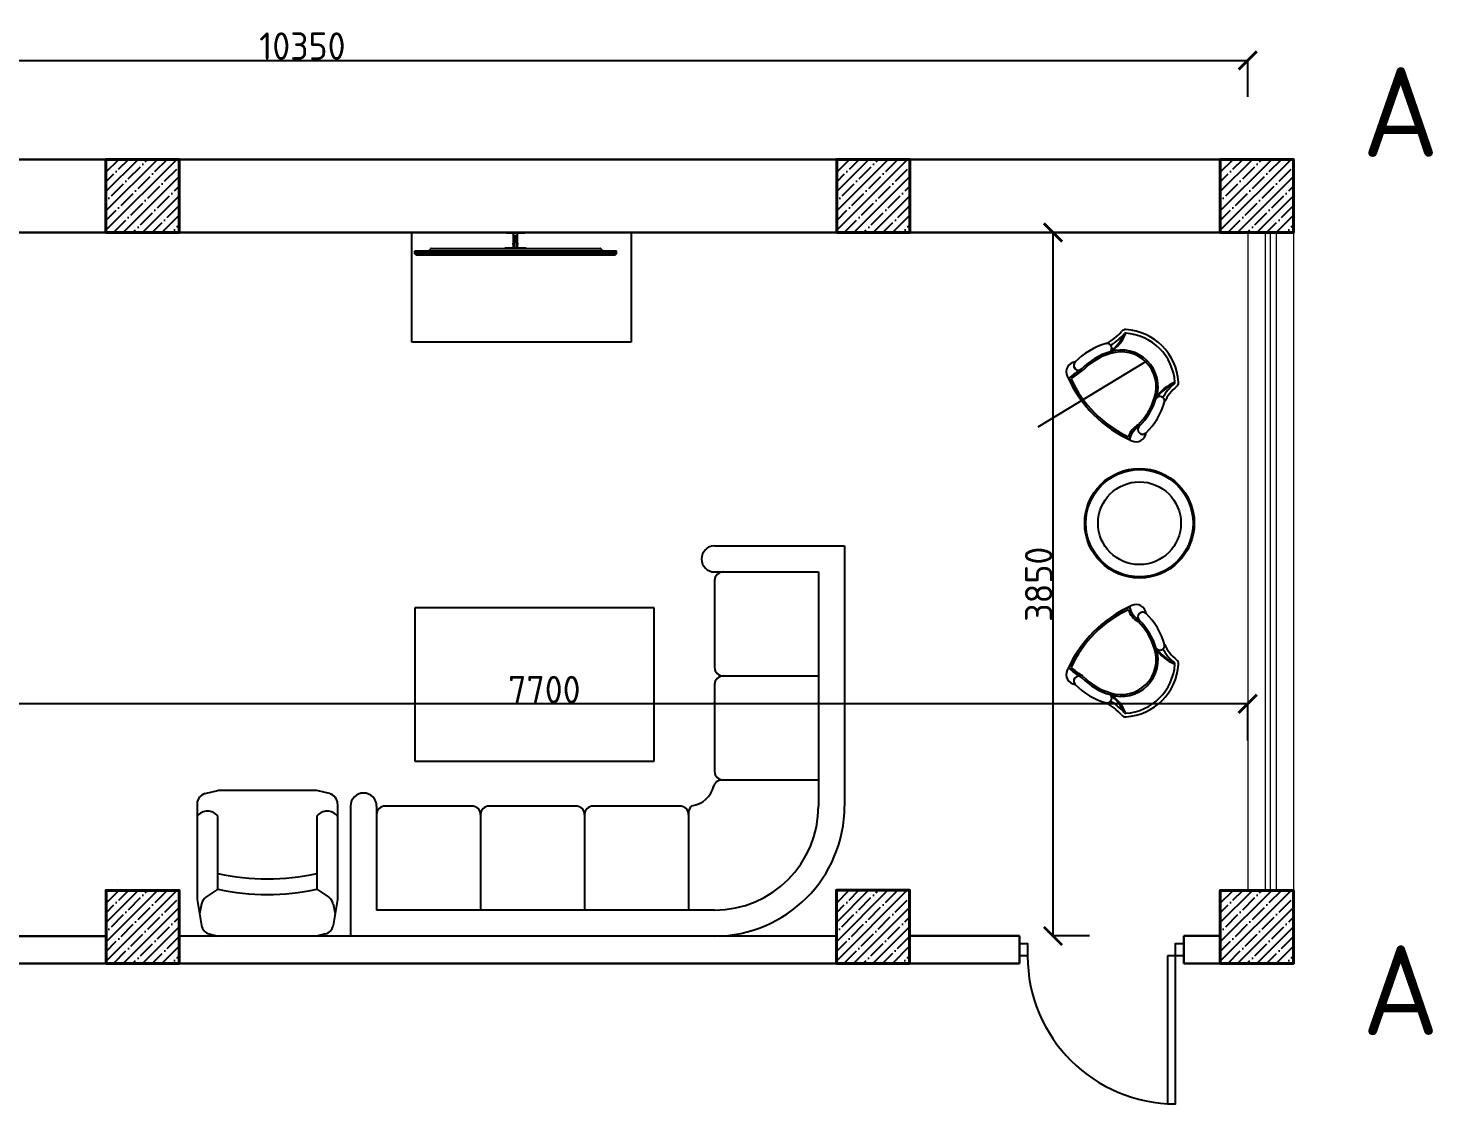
# Model space of a CAD drawing. Header units: millimetres. Extents: x -178199094 to 13669908, y -30538122 to 6091408.
# Drawn here: x 6817893 to 6825582, y 320416 to 326304 of the extents above; entities that cross this region are included whole.
import ezdxf

# ---------------------------------------------------------------- set-up
doc = ezdxf.new("R2010")
doc.units = ezdxf.units.MM
for name, color, linetype in [('A-Door', 150, 'Continuous'), ('freecads.com', 7, 'Continuous'), ('FUR', 42, 'Continuous'), ('MEBEL', 253, 'Continuous'), ('NET 01', 8, 'Continuous'), ('NOITHAT', 21, 'Continuous')]:
    doc.layers.add(name, color=color, linetype=linetype)
doc.styles.add('gost', font='GOST Common.ttf')
doc.styles.add('{18b73a54-fa43-428c-adcb-c1c7bbdf2c84}', font='Simplex.shx')
doc.dimstyles.new('Copy of GOST', dxfattribs={"dimtxt": 150, "dimasz": 100, "dimexe": 0.18, "dimexo": 0.06, "dimgap": 3, "dimtad": 1, "dimdec": 0, "dimzin": 0, "dimdsep": 46, "dimtxsty": 'gost', "dimblk": 'ARCHTICK', "dimcen": 0.09, "dimclrt": 256, "dimadec": 0, "dimazin": 0, "dimtfac": 1, "dimtdec": 0, "dimtofl": 0, "dimtmove": 0, "dimatfit": 3, "dimldrblk": 'ARCHTICK', "dimfxl": 200, "dimfxlon": 1, "dimtolj": 1, "dimtzin": 0, "dimarcsym": 0})

# ---------------------------------------------------------------- blocks, each defined once
blk = doc.blocks.new('coffee table')
at = {"color": 7}
for p, q in [((133546, -23302.5), (134746, -23302.5)), ((133546, -23902.5), (133546, -23302.5)), ((134746, -23302.5), (134746, -23902.5)), ((134746, -23902.5), (133546, -23902.5))]:
    blk.add_line(p, q, dxfattribs=at)
blk = doc.blocks.new('_ArchTick')
at = {"color": 0, "linetype": 'ByBlock', "const_width": 0.15}
blk.add_lwpolyline([(-0.5, -0.5), (0.5, 0.5)], dxfattribs=at)
blk = doc.blocks.new('*D653')
at = {"layer": 'Defpoints', "color": 0, "transparency": 16777216}
for p in [(6824568.8, 326127.1), (6814219, 325185), (6824568.8, 325185)]:
    blk.add_point(p, dxfattribs=at)
at = {"layer": 'FUR', "color": 0, "lineweight": -2, "transparency": 16777216}
for p, q in [((6814219, 325927.1), (6814219, 326127.3)), ((6814219, 326127.1), (6824568.8, 326127.1)), ((6824568.8, 325927.1), (6824568.8, 326127.3))]:
    blk.add_line(p, q, dxfattribs=at)
at = {"layer": 'FUR', "color": 0, "lineweight": -2, "transparency": 16777216, "xscale": 100, "yscale": 100, "zscale": 100, "rotation": 180}
blk.add_blockref('_ArchTick', (6814219, 326127.1), dxfattribs=at)
at = {"layer": 'FUR', "color": 0, "lineweight": -2, "transparency": 16777216, "xscale": 100, "yscale": 100, "zscale": 100}
blk.add_blockref('_ArchTick', (6824568.8, 326127.1), dxfattribs=at)
at = {"layer": 'FUR', "transparency": 16777216, "insert": (6819393.9, 326205.1), "char_height": 150, "attachment_point": 5, "style": 'gost'}
blk.add_mtext('\\A1;10350', dxfattribs=at)
blk = doc.blocks.new('*D654')
at = {"layer": 'Defpoints', "color": 0, "transparency": 16777216}
for p in [(6824568.8, 325185), (6823502.6, 321335.3), (6824568.8, 321335.3)]:
    blk.add_point(p, dxfattribs=at)
at = {"layer": 'FUR', "color": 0, "lineweight": -2, "transparency": 16777216}
for p, q in [((6823702.6, 325185), (6823502.4, 325185)), ((6823502.6, 325185), (6823502.6, 321335.3)), ((6823702.6, 321335.3), (6823502.4, 321335.3))]:
    blk.add_line(p, q, dxfattribs=at)
at = {"layer": 'FUR', "color": 0, "lineweight": -2, "transparency": 16777216, "xscale": 100, "yscale": 100, "zscale": 100}
for p, rotation in [((6823502.6, 325185), 90), ((6823502.6, 321335.3), 270)]:
    blk.add_blockref('_ArchTick', p, dxfattribs=dict(at, rotation=rotation))
at = {"layer": 'FUR', "transparency": 16777216, "insert": (6823424.6, 323260.1), "char_height": 150, "attachment_point": 5, "rotation": 90, "style": 'gost'}
blk.add_mtext('\\A1;3850', dxfattribs=at)
blk = doc.blocks.new('*D655')
at = {"layer": 'Defpoints', "color": 0, "transparency": 16777216}
for p in [(6816868.6, 322605.6), (6816868.6, 321335.3), (6824568.8, 321335.3)]:
    blk.add_point(p, dxfattribs=at)
at = {"layer": 'FUR', "color": 0, "lineweight": -2, "transparency": 16777216}
for p, q in [((6816868.6, 322405.6), (6816868.6, 322605.7)), ((6824568.8, 322605.6), (6816868.6, 322605.6)), ((6824568.8, 322405.6), (6824568.8, 322605.7))]:
    blk.add_line(p, q, dxfattribs=at)
at = {"layer": 'FUR', "color": 0, "lineweight": -2, "transparency": 16777216, "xscale": 100, "yscale": 100, "zscale": 100, "rotation": 180}
blk.add_blockref('_ArchTick', (6816868.6, 322605.6), dxfattribs=at)
at = {"layer": 'FUR', "color": 0, "lineweight": -2, "transparency": 16777216, "xscale": 100, "yscale": 100, "zscale": 100}
blk.add_blockref('_ArchTick', (6824568.8, 322605.6), dxfattribs=at)
at = {"layer": 'FUR', "transparency": 16777216, "insert": (6820718.7, 322683.6), "char_height": 150, "attachment_point": 5, "style": 'gost'}
blk.add_mtext('\\A1;7700', dxfattribs=at)

msp = doc.modelspace()

# ---------------------------------------------------------------- hatches: boundary and pattern name
at = {"transparency": 33554687}
h = msp.add_hatch(dxfattribs=at)
h.set_pattern_fill('ANSI35', color=1, scale=300)
h.set_pattern_definition([(45, (6760197.644, 302183.93), (-53.03301, 53.03301), []), (45, (6760250.68, 302183.93), (-53.03301, 53.03301), [93.75, -18.75, 0, -18.75])])
h.paths.add_polyline_path([(6818718.82676, 325584.9647), (6818318.82676, 325584.9647), (6818318.82676, 325184.9647), (6818718.82676, 325184.9647)])
h = msp.add_hatch(dxfattribs=at)
h.set_pattern_fill('ANSI35', color=1, scale=300)
h.set_pattern_definition([(45, (6764197.644, 302183.93), (-53.03301, 53.03301), []), (45, (6764250.68, 302183.93), (-53.03301, 53.03301), [93.75, -18.75, 0, -18.75])])
h.paths.add_polyline_path([(6822718.82676, 325584.9647), (6822318.82676, 325584.9647), (6822318.82676, 325184.9647), (6822718.82676, 325184.9647)])
h = msp.add_hatch(dxfattribs=at)
h.set_pattern_fill('ANSI35', color=1, scale=300)
h.set_pattern_definition([(45, (6766297.644, 302183.93), (-53.03301, 53.03301), []), (45, (6766350.68, 302183.93), (-53.03301, 53.03301), [93.75, -18.75, 0, -18.75])])
h.paths.add_polyline_path([(6824818.82676, 325584.9647), (6824418.82676, 325584.9647), (6824418.82676, 325184.9647), (6824818.82676, 325184.9647)])
h = msp.add_hatch(color=252, dxfattribs=at)
h.dxf.hatch_style = 1
h.paths.add_polyline_path([(6818382.93903, 321791.71738), (6818382.93879, 321791.38175), (6818382.93903, 321791.38186)])
h = msp.add_hatch(dxfattribs=at)
h.set_pattern_fill('ANSI35', color=1, scale=300)
h.set_pattern_definition([(45, (6760197.855, 298183.93), (-53.03301, 53.03301), []), (45, (6760250.89, 298183.93), (-53.03301, 53.03301), [93.75, -18.75, 0, -18.75])])
h.paths.add_polyline_path([(6818719.03735, 321584.9647), (6818319.03735, 321584.9647), (6818319.03735, 321184.9647), (6818719.03735, 321184.9647)])
h = msp.add_hatch(dxfattribs=at)
h.set_pattern_fill('ANSI35', color=1, scale=300)
h.set_pattern_definition([(45, (6764196.374, 298184.27), (-53.03301, 53.03301), []), (45, (6764249.41, 298184.27), (-53.03301, 53.03301), [93.75, -18.75, 0, -18.75])])
h.paths.add_polyline_path([(6822717.55661, 321585.30022), (6822317.55661, 321585.30022), (6822317.55661, 321185.30022), (6822717.55661, 321185.30022)])
h = msp.add_hatch(dxfattribs=at)
h.set_pattern_fill('ANSI35', color=1, scale=300)
h.set_pattern_definition([(45, (6766297.644, 298183.93), (-53.03301, 53.03301), []), (45, (6766350.68, 298183.93), (-53.03301, 53.03301), [93.75, -18.75, 0, -18.75])])
h.paths.add_polyline_path([(6824818.82676, 321584.9647), (6824418.82676, 321584.9647), (6824418.82676, 321184.9647), (6824818.82676, 321184.9647)])

# ---------------------------------------------------------------- linework, layer by layer
at = {"color": 18, "lineweight": 30, "true_color": 0x000000}
msp.add_line((6817919.03714, 325184.9647), (6824469.03714, 325184.9647), dxfattribs=at)
for p, q in [((6822717.5564, 325184.9647), (6822517.5564, 325184.9647)), ((6822717.5564, 321425.16464), (6822716.28605, 321425.16464))]:
    msp.add_line(p, q)
at = {"color": 18, "true_color": 0x000000}
msp.add_line((6822517.55642, 325184.9647), (6822517.55642, 325185.06206), dxfattribs=at)
at = {"color": 18, "lineweight": 30, "true_color": 0x000000}
for points in [[(6813918.55722, 325584.9647), (6824418.82676, 325584.9647)], [(6814069.03714, 325184.9647), (6817919.03714, 325184.9647)], [(6817919.03714, 325184.9647), (6822519.03714, 325184.9647)], [(6823318.82676, 321185.30022), (6823318.82676, 321335.30022)], [(6824218.82676, 321185.30022), (6824218.82676, 321185.30022), (6824218.82676, 321335.30022)]]:
    msp.add_lwpolyline(points, dxfattribs=at)
at = {"lineweight": 40}
for points in [[(6818318.82676, 325184.9647), (6818718.82676, 325184.9647), (6818718.82676, 325584.9647), (6818318.82676, 325584.9647)], [(6822318.82676, 325184.9647), (6822718.82676, 325184.9647), (6822718.82676, 325584.9647), (6822318.82676, 325584.9647)], [(6824418.82676, 325184.9647), (6824818.82676, 325184.9647), (6824818.82676, 325584.9647), (6824418.82676, 325584.9647)], [(6818319.03735, 321184.9647), (6818719.03735, 321184.9647), (6818719.03735, 321584.9647), (6818319.03735, 321584.9647)], [(6824418.82676, 321185.30022), (6824818.82676, 321184.9647), (6824818.82676, 321584.9647), (6824418.82676, 321584.9647)]]:
    msp.add_lwpolyline(points, close=True, dxfattribs=at)
at = {"color": 18, "true_color": 0x000000}
for points in [[(6817919.03714, 325184.9647), (6822519.03714, 325184.9647)], [(6822467.5564, 325184.9647), (6822717.5564, 325184.9647)], [(6824768.82676, 325184.9647), (6824568.82676, 325184.9647)], [(6824818.82676, 321184.9647), (6824668.82676, 321184.9647)]]:
    msp.add_lwpolyline(points, dxfattribs=at)
at = {"color": 152, "true_color": 0x2776bb}
for points in [[(6822792.5564, 325184.9647), (6822392.5564, 325184.9647)], [(6818382.93903, 321631.5818), (6818382.93881, 321631.5818)], [(6822717.5564, 321425.16464), (6822716.28605, 321425.16464)]]:
    msp.add_lwpolyline(points, dxfattribs=at)
at = {"color": 18, "lineweight": 9, "true_color": 0x000000}
for points in [[(6824568.82676, 325184.9647), (6824568.82676, 321584.9647)], [(6824818.82676, 325184.9647), (6824818.82676, 321584.9647)]]:
    msp.add_lwpolyline(points, dxfattribs=at)
at = {"color": 152, "lineweight": 9, "true_color": 0x2776bb}
for points in [[(6824663.82676, 325184.9647), (6824663.82676, 321584.9647)], [(6824692.31683, 325184.9647), (6824692.31683, 321584.9647)], [(6824723.82676, 325184.9647), (6824723.82676, 321584.9647)]]:
    msp.add_lwpolyline(points, dxfattribs=at)
at = {"color": 18, "lineweight": 40, "true_color": 0x000000}
msp.add_lwpolyline([(6822317.55661, 321185.30022), (6822717.55661, 321185.30022), (6822717.55661, 321585.30022), (6822317.55661, 321585.30022)], close=True, dxfattribs=at)
at = {"color": 7, "lineweight": 30}
for points in [[(6818319.03735, 321335.03965), (6817169.02736, 321334.96471)], [(6822317.54684, 321335.30022), (6818719.03735, 321335.06571)], [(6822716.28605, 321335.30022), (6823318.82676, 321335.30022)], [(6824218.82676, 321335.30022), (6824418.82676, 321335.30022)], [(6822317.55661, 321185.3002), (6817169.03714, 321184.9647)], [(6822716.28605, 321185.30022), (6823318.82676, 321185.30022)], [(6824218.82676, 321185.30022), (6824418.82676, 321185.30022)]]:
    msp.add_lwpolyline(points, dxfattribs=at)
at = {"layer": 'A-Door', "color": 7}
for points in [[(6823318.72284, 321226.54632), (6823318.72284, 321294.05411), (6823363.72804, 321294.05411), (6823363.72804, 321226.54632)], [(6824173.82157, 321226.54632), (6824173.82157, 321294.05411), (6824218.82676, 321294.05411), (6824218.82676, 321226.54632)], [(6824128.81637, 321226.54632), (6824128.81637, 320416.45279), (6824173.82157, 320416.45279), (6824173.82157, 321226.54632)]]:
    msp.add_lwpolyline(points, close=True, dxfattribs=at)
at = {"layer": 'freecads.com', "color": 253, "ltscale": 0.4}
for radius in [299.97891, 299.97891, 293.31271, 293.31271, 226.65073, 226.65073]:
    msp.add_circle((6823976.27746, 323594.08309), radius, dxfattribs=at)
at = {"layer": 'freecads.com', "color": 253}
for centre, radius, start, end in [((6823684.99794, 324802.88683), 250.05381, 295.814006492, 320.295171241), ((6823684.99794, 324802.88683), 250.05381, 295.814006492, 320.295171241), ((6823710.64081, 324707.49297), 204.01247, 300.799547072, 338.974021827), ((6823710.64081, 324707.49297), 204.01247, 300.799547072, 338.974021827), ((6823666.80829, 324729.10238), 246.45613, 306.992217942, 336.476977911), ((6823666.80829, 324729.10238), 246.45613, 306.992217942, 336.476977911), ((6823684.99794, 324802.88683), 269.83403, 299.670525444, 320.295171241), ((6823684.99794, 324802.88683), 269.83403, 299.670525444, 320.295171241), ((6823900.20252, 324624.18991), 29.67033, 86.211786816, 140.295171241), ((6823900.20252, 324624.18991), 29.67033, 86.211786816, 140.295171241), ((6823900.20252, 324624.18991), 9.89011, 86.211786816, 140.295171241), ((6823900.20252, 324624.18991), 9.89011, 86.211786816, 140.295171241), ((6823881.75703, 324345.61322), 289.07681, 3.884119456, 86.211786816), ((6823881.75703, 324345.61322), 289.07681, 3.884119456, 86.211786816), ((6823881.75703, 324345.61322), 308.85703, 3.884119456, 86.211786816), ((6823881.75703, 324345.61322), 308.85703, 3.884119456, 86.211786816), ((6823897.23948, 324211.65167), 380.44205, 105.763762627, 135.877118247), ((6823897.23948, 324211.65167), 380.44205, 105.763762627, 135.877118247), ((6823916.60112, 324188.57207), 358.35592, 106.453312818, 135.592582511), ((6823916.60112, 324188.57207), 358.35592, 106.453312818, 135.592582511), ((6823916.60112, 324188.57207), 358.35592, 106.453312818, 135.592582511), ((6823916.60112, 324188.57207), 358.35592, 106.453312819, 135.592582509), ((6823916.60112, 324188.57207), 358.35592, 106.453312818, 135.592582509), ((6823916.60112, 324188.57207), 358.35592, 106.453312818, 135.592582509), ((6823916.60112, 324188.57207), 348.46581, 106.433490131, 135.608124309), ((6823916.60112, 324188.57207), 348.46581, 106.43349013, 135.608124311), ((6823798.27404, 324552.12117), 26.03687, 310.265756857, 99.706554553), ((6823798.27404, 324552.12117), 26.03687, 310.265756857, 99.706554553), ((6823876.71468, 324340.83992), 201.0852, 342.157701338, 107.842298662), ((6823876.71468, 324340.83992), 201.0852, 342.157701338, 107.842298662), ((6823876.71468, 324340.83992), 191.19509, 342.121976505, 107.878023562), ((6823876.71468, 324340.83992), 191.19509, 342.121976505, 107.878023562), ((6823630.74464, 324421.63664), 55.27464, 96.862747694, 205.222442018), ((6823630.74464, 324421.63664), 55.27464, 96.862747694, 205.222442018), ((6823968.42311, 323955.49156), 573.46272, 122.464911208, 131.342394774), ((6823968.42311, 323955.49156), 573.46272, 122.464911208, 131.342394774), ((6823642.38339, 324457.93866), 26.03687, 134.481845121, 237.384899283), ((6823642.38339, 324457.93866), 26.03687, 134.481845121, 237.384899283), ((6823642.38339, 324457.93866), 26.03687, 134.597448493, 314.39271146), ((6823642.38339, 324457.93866), 26.03687, 134.597448493, 314.39271146), ((6823642.38339, 324457.93866), 26.03687, 134.481845347, 134.59744872), ((6823642.38339, 324457.93866), 26.03687, 134.481845272, 134.597448644), ((6823642.38339, 324457.93866), 26.03687, 291.566653867, 314.39271146), ((6823642.38339, 324457.93866), 26.03687, 291.566653867, 314.39271146), ((6824219.51296, 324683.63819), 699.69512, 204.086465205, 245.913534795), ((6824219.51296, 324683.63819), 699.69512, 204.086465205, 245.913534795), ((6823968.42311, 323955.49156), 573.46272, 123.494454103, 131.342394774), ((6823968.42311, 323955.49156), 573.46272, 123.494454103, 131.342394774), ((6824188.49845, 324652.62368), 655.53649, 203.996135953, 246.003864047), ((6824188.49845, 324652.62368), 655.53649, 203.996135953, 246.003864047), ((6824188.49845, 324652.62368), 655.53649, 203.996135953, 246.003864047), ((6824188.49845, 324652.62368), 655.53649, 203.996135953, 246.003864047), ((6823968.42311, 323955.49156), 563.57261, 123.590528768, 130.600144008), ((6823968.42311, 323955.49156), 563.57261, 123.590528768, 130.600144008), ((6824188.49845, 324652.62368), 645.64638, 204.644742992, 244.983055582), ((6824188.49845, 324652.62368), 645.64638, 204.644742992, 244.983055582), ((6823642.38339, 324457.93866), 35.92698, 293.352521244, 314.572281651), ((6823642.38339, 324457.93866), 35.92698, 293.352521244, 314.572281651), ((6824243.36774, 324174.76604), 204.01247, 111.025978173, 149.200452928), ((6824243.36774, 324174.76604), 204.01247, 111.025978173, 149.200452928), ((6824160.30246, 324364.52498), 9.89011, 309.64154994, 3.884119456), ((6824160.30246, 324364.52498), 9.89011, 309.64154994, 3.884119456), ((6824160.30246, 324364.52498), 29.67033, 309.64154994, 3.884119456), ((6824160.30246, 324364.52498), 29.67033, 309.64154994, 3.884119456), ((6824264.97714, 324130.93352), 246.45613, 113.523022088, 143.007782058), ((6824264.97714, 324130.93352), 246.45613, 113.523022088, 143.007782058), ((6824087.99594, 324262.39928), 26.03687, 350.293445447, 139.734243143), ((6824087.99594, 324262.39928), 26.03687, 350.293445447, 139.734243143), ((6824338.7616, 324149.12318), 269.83403, 129.64154994, 150.329474556), ((6824338.7616, 324149.12318), 269.83403, 129.64154994, 150.329474556), ((6824338.7616, 324149.12318), 250.05381, 129.64154994, 154.185993508), ((6824338.7616, 324149.12318), 250.05381, 129.64154994, 154.185993508), ((6823724.44684, 324380.72635), 348.46581, 314.626404142, 343.566509869), ((6823724.44684, 324380.72635), 348.46581, 314.626404142, 343.566509869), ((6823724.44684, 324380.72635), 358.35592, 314.407417489, 343.546687182), ((6823724.44684, 324380.72635), 358.35592, 314.407417489, 343.546687182), ((6823724.44684, 324380.72635), 358.35592, 314.407417489, 343.546687182), ((6823724.44684, 324380.72635), 358.35592, 314.407417489, 343.546687182), ((6823724.44684, 324380.72635), 358.35592, 314.407417489, 343.546687182), ((6823724.44684, 324380.72635), 358.35592, 314.407417489, 343.546687182), ((6823747.52644, 324361.36472), 380.44205, 314.122881753, 344.236237372), ((6823747.52644, 324361.36472), 380.44205, 314.122881753, 344.236237372), ((6824026.48352, 324030.71763), 116.97044, 119.301550509, 161.646027828), ((6824026.48352, 324030.71763), 116.97044, 119.301550509, 161.646027828), ((6824026.48352, 324030.71763), 107.08033, 118.610094588, 167.582599416), ((6824026.48352, 324030.71763), 107.08033, 118.610094588, 167.582599416), ((6824026.48352, 324030.71763), 107.08033, 118.610094588, 167.582599416), ((6824026.48352, 324030.71763), 107.08033, 118.610094588, 167.582599416), ((6823957.5114, 324094.86987), 55.27464, 244.777557982, 353.137252306), ((6823957.5114, 324094.86987), 55.27464, 244.777557982, 353.137252306), ((6823993.81343, 324106.50863), 26.03687, 135.60728854, 315.518154879), ((6823993.81343, 324106.50863), 26.03687, 135.60728854, 315.518154879), ((6823993.81343, 324106.50863), 26.03687, 212.615100717, 315.518154879), ((6823993.81343, 324106.50863), 26.03687, 212.615100717, 315.518154879), ((6824219.51296, 322504.52535), 699.69512, 114.086465205, 155.913534795), ((6824219.51296, 322504.52535), 699.69512, 114.086465205, 155.913534795), ((6824219.51296, 322504.52535), 699.69512, 114.086465205, 155.913534795), ((6824219.51296, 322504.52535), 699.69512, 114.086465205, 155.913534795), ((6824219.51296, 322504.52535), 699.69512, 114.086465205, 155.913534795), ((6824219.51296, 322504.52535), 699.69512, 114.086465205, 155.913534795), ((6824188.49845, 322535.53986), 655.53649, 113.996135953, 156.003864047), ((6824188.49845, 322535.53986), 655.53649, 113.996135953, 156.003864047), ((6824188.49845, 322535.53986), 655.53649, 113.996135953, 156.003864047), ((6824188.49845, 322535.53986), 655.53649, 113.996135953, 156.003864047), ((6824188.49845, 322535.53986), 655.53649, 113.996135953, 156.003864047), ((6824188.49845, 322535.53986), 655.53649, 113.996135953, 156.003864047), ((6824188.49845, 322535.53986), 655.53649, 113.996135953, 156.003864047), ((6824188.49845, 322535.53986), 655.53649, 113.996135953, 156.003864047), ((6824188.49845, 322535.53986), 655.53649, 113.996135953, 156.003864047), ((6824188.49845, 322535.53986), 655.53649, 113.996135953, 156.003864047), ((6824188.49845, 322535.53986), 655.53649, 113.996135953, 156.003864047), ((6824188.49845, 322535.53986), 655.53649, 113.996135953, 156.003864047), ((6824026.48352, 323157.44592), 107.08033, 192.417400584, 241.389905412), ((6824026.48352, 323157.44592), 107.08033, 192.417400584, 241.389905412), ((6824026.48352, 323157.44592), 107.08033, 192.417400584, 241.389905412), ((6824026.48352, 323157.44592), 107.08033, 192.417400584, 241.389905412), ((6824026.48352, 323157.44592), 107.08033, 192.417400584, 241.389905412), ((6824026.48352, 323157.44592), 107.08033, 192.417400584, 241.389905412), ((6824026.48352, 323157.44592), 107.08033, 192.417400584, 241.389905412), ((6824026.48352, 323157.44592), 107.08033, 192.417400584, 241.389905412), ((6824026.48352, 323157.44592), 107.08033, 192.417400584, 241.389905412), ((6824026.48352, 323157.44592), 107.08033, 192.417400584, 241.389905412), ((6824026.48352, 323157.44592), 107.08033, 192.417400584, 241.389905412), ((6824026.48352, 323157.44592), 107.08033, 192.417400584, 241.389905412), ((6823957.5114, 323093.29367), 55.27464, 6.862747694, 115.222442018), ((6823957.5114, 323093.29367), 55.27464, 6.862747694, 115.222442018), ((6823957.5114, 323093.29367), 55.27464, 6.862747694, 115.222442018), ((6823957.5114, 323093.29367), 55.27464, 6.862747694, 115.222442018), ((6823957.5114, 323093.29367), 55.27464, 6.862747694, 115.222442018), ((6823957.5114, 323093.29367), 55.27464, 6.862747694, 115.222442018), ((6824188.49845, 322535.53986), 645.64638, 115.016944418, 155.355257008), ((6824188.49845, 322535.53986), 645.64638, 115.016944418, 155.355257008), ((6824188.49845, 322535.53986), 645.64638, 115.016944418, 155.355257008), ((6824188.49845, 322535.53986), 645.64638, 115.016944418, 155.355257008), ((6824188.49845, 322535.53986), 645.64638, 115.016944418, 155.355257008), ((6824188.49845, 322535.53986), 645.64638, 115.016944418, 155.355257008), ((6824026.48352, 323157.44592), 116.97044, 198.353972172, 240.698449491), ((6824026.48352, 323157.44592), 116.97044, 198.353972172, 240.698449491), ((6824026.48352, 323157.44592), 116.97044, 198.353972172, 240.698449491), ((6824026.48352, 323157.44592), 116.97044, 198.353972172, 240.698449491), ((6824026.48352, 323157.44592), 116.97044, 198.353972172, 240.698449491), ((6824026.48352, 323157.44592), 116.97044, 198.353972172, 240.698449491), ((6823993.81343, 323081.65492), 26.03687, 44.481845121, 224.39271146), ((6823993.81343, 323081.65492), 26.03687, 44.481845121, 224.39271146), ((6823993.81343, 323081.65492), 26.03687, 44.481845121, 224.39271146), ((6823993.81343, 323081.65492), 26.03687, 44.481845121, 224.39271146), ((6823993.81343, 323081.65492), 26.03687, 44.481845121, 224.39271146), ((6823993.81343, 323081.65492), 26.03687, 44.481845121, 224.39271146), ((6823724.44684, 322807.43719), 348.46581, 16.433490131, 45.373595858), ((6823724.44684, 322807.43719), 348.46581, 16.433490131, 45.373595858), ((6823724.44684, 322807.43719), 348.46581, 16.433490131, 45.373595858), ((6823724.44684, 322807.43719), 348.46581, 16.433490131, 45.373595858), ((6823724.44684, 322807.43719), 348.46581, 16.433490131, 45.373595858), ((6823724.44684, 322807.43719), 348.46581, 16.433490131, 45.373595858), ((6823993.81343, 323081.65492), 26.03687, 44.481845121, 147.384899283), ((6823993.81343, 323081.65492), 26.03687, 44.481845121, 147.384899283), ((6823993.81343, 323081.65492), 26.03687, 44.481845121, 147.384899283), ((6823993.81343, 323081.65492), 26.03687, 44.481845121, 147.384899283), ((6823993.81343, 323081.65492), 26.03687, 44.481845121, 147.384899283), ((6823993.81343, 323081.65492), 26.03687, 44.481845121, 147.384899283), ((6823724.44684, 322807.43719), 358.35592, 16.453312818, 45.592582511), ((6823724.44684, 322807.43719), 358.35592, 16.453312818, 45.592582511), ((6823724.44684, 322807.43719), 358.35592, 16.453312818, 45.592582511), ((6823724.44684, 322807.43719), 358.35592, 16.453312818, 45.592582511), ((6823724.44684, 322807.43719), 358.35592, 16.453312818, 45.592582511), ((6823724.44684, 322807.43719), 358.35592, 16.453312818, 45.592582511), ((6823724.44684, 322807.43719), 358.35592, 16.453312818, 45.592582511), ((6823724.44684, 322807.43719), 358.35592, 16.453312818, 45.592582511), ((6823724.44684, 322807.43719), 358.35592, 16.453312818, 45.592582511), ((6823724.44684, 322807.43719), 358.35592, 16.453312818, 45.592582511), ((6823724.44684, 322807.43719), 358.35592, 16.453312818, 45.592582511), ((6823724.44684, 322807.43719), 358.35592, 16.453312818, 45.592582511), ((6823724.44684, 322807.43719), 358.35592, 16.453312818, 45.592582511), ((6823724.44684, 322807.43719), 358.35592, 16.453312818, 45.592582511), ((6823724.44684, 322807.43719), 358.35592, 16.453312818, 45.592582511), ((6823724.44684, 322807.43719), 358.35592, 16.453312818, 45.592582511), ((6823724.44684, 322807.43719), 358.35592, 16.453312818, 45.592582511), ((6823724.44684, 322807.43719), 358.35592, 16.453312818, 45.592582511), ((6823747.52644, 322826.79883), 380.44205, 15.763762628, 45.877118247), ((6823747.52644, 322826.79883), 380.44205, 15.763762628, 45.877118247), ((6823747.52644, 322826.79883), 380.44205, 15.763762628, 45.877118247), ((6823747.52644, 322826.79883), 380.44205, 15.763762628, 45.877118247), ((6823747.52644, 322826.79883), 380.44205, 15.763762628, 45.877118247), ((6823747.52644, 322826.79883), 380.44205, 15.763762628, 45.877118247), ((6823876.71468, 322847.32363), 201.0852, 252.157701338, 17.842298662), ((6823876.71468, 322847.32363), 201.0852, 252.157701338, 17.842298662), ((6823876.71468, 322847.32363), 201.0852, 252.157701338, 17.842298662), ((6823876.71468, 322847.32363), 201.0852, 252.157701338, 17.842298662), ((6823876.71468, 322847.32363), 201.0852, 252.157701338, 17.842298662), ((6823876.71468, 322847.32363), 201.0852, 252.157701338, 17.842298662), ((6823876.71468, 322847.32363), 201.0852, 252.157701338, 17.842298662), ((6823876.71468, 322847.32363), 201.0852, 252.157701338, 17.842298662), ((6823876.71468, 322847.32363), 201.0852, 252.157701338, 17.842298662), ((6823876.71468, 322847.32363), 201.0852, 252.157701338, 17.842298662), ((6823876.71468, 322847.32363), 201.0852, 252.157701338, 17.842298662), ((6823876.71468, 322847.32363), 201.0852, 252.157701338, 17.842298662), ((6823876.71468, 322847.32363), 191.19509, 252.121976438, 17.878023495), ((6823876.71468, 322847.32363), 191.19509, 252.121976438, 17.878023495), ((6823876.71468, 322847.32363), 191.19509, 252.121976438, 17.878023495), ((6823876.71468, 322847.32363), 191.19509, 252.121976438, 17.878023495), ((6823876.71468, 322847.32363), 191.19509, 252.121976438, 17.878023495), ((6823876.71468, 322847.32363), 191.19509, 252.121976438, 17.878023495), ((6824087.99594, 322925.76427), 26.03687, 220.265756857, 9.706554553), ((6824087.99594, 322925.76427), 26.03687, 220.265756857, 9.706554553), ((6824087.99594, 322925.76427), 26.03687, 220.265756857, 9.706554553), ((6824087.99594, 322925.76427), 26.03687, 220.265756857, 9.706554553), ((6824087.99594, 322925.76427), 26.03687, 220.265756857, 9.706554553), ((6824087.99594, 322925.76427), 26.03687, 220.265756857, 9.706554553), ((6824243.36774, 323013.3975), 204.01247, 210.799547072, 248.974021827), ((6824264.97714, 323057.23002), 246.45613, 216.992217942, 246.476977912), ((6824243.36774, 323013.3975), 204.01247, 210.799547072, 248.974021827), ((6824264.97714, 323057.23002), 246.45613, 216.992217942, 246.476977912), ((6824243.36774, 323013.3975), 204.01247, 210.799547072, 248.974021827), ((6824264.97714, 323057.23002), 246.45613, 216.992217942, 246.476977912), ((6824243.36774, 323013.3975), 204.01247, 210.799547072, 248.974021827), ((6824264.97714, 323057.23002), 246.45613, 216.992217942, 246.476977912), ((6824243.36774, 323013.3975), 204.01247, 210.799547072, 248.974021827), ((6824264.97714, 323057.23002), 246.45613, 216.992217942, 246.476977912), ((6824243.36774, 323013.3975), 204.01247, 210.799547072, 248.974021827), ((6824264.97714, 323057.23002), 246.45613, 216.992217942, 246.476977912), ((6824338.7616, 323039.04037), 269.83403, 209.670525444, 230.35845006), ((6824338.7616, 323039.04037), 269.83403, 209.670525444, 230.35845006), ((6824338.7616, 323039.04037), 269.83403, 209.670525444, 230.35845006), ((6824338.7616, 323039.04037), 269.83403, 209.670525444, 230.35845006), ((6824338.7616, 323039.04037), 269.83403, 209.670525444, 230.35845006), ((6824338.7616, 323039.04037), 269.83403, 209.670525444, 230.35845006), ((6824338.7616, 323039.04037), 250.05381, 205.814006492, 230.35845006), ((6824338.7616, 323039.04037), 250.05381, 205.814006492, 230.35845006), ((6824338.7616, 323039.04037), 250.05381, 205.814006492, 230.35845006), ((6824338.7616, 323039.04037), 250.05381, 205.814006492, 230.35845006), ((6824338.7616, 323039.04037), 250.05381, 205.814006492, 230.35845006), ((6824338.7616, 323039.04037), 250.05381, 205.814006492, 230.35845006), ((6823881.75703, 322842.55033), 289.07681, 273.788213184, 356.115880544), ((6823881.75703, 322842.55033), 289.07681, 273.788213184, 356.115880544), ((6823881.75703, 322842.55033), 289.07681, 273.788213184, 356.115880544), ((6823881.75703, 322842.55033), 289.07681, 273.788213184, 356.115880544), ((6823881.75703, 322842.55033), 289.07681, 273.788213184, 356.115880544), ((6823881.75703, 322842.55033), 289.07681, 273.788213184, 356.115880544), ((6824160.30246, 322823.63857), 9.89011, 356.115880544, 50.35845006), ((6824160.30246, 322823.63857), 9.89011, 356.115880544, 50.35845006), ((6824160.30246, 322823.63857), 9.89011, 356.115880544, 50.35845006), ((6824160.30246, 322823.63857), 9.89011, 356.115880544, 50.35845006), ((6824160.30246, 322823.63857), 9.89011, 356.115880544, 50.35845006), ((6824160.30246, 322823.63857), 9.89011, 356.115880544, 50.35845006), ((6824160.30246, 322823.63857), 29.67033, 356.115880544, 50.35845006), ((6824160.30246, 322823.63857), 29.67033, 356.115880544, 50.35845006), ((6824160.30246, 322823.63857), 29.67033, 356.115880544, 50.35845006), ((6824160.30246, 322823.63857), 29.67033, 356.115880544, 50.35845006), ((6824160.30246, 322823.63857), 29.67033, 356.115880544, 50.35845006), ((6824160.30246, 322823.63857), 29.67033, 356.115880544, 50.35845006), ((6823630.74464, 322766.52691), 55.27464, 154.777557982, 263.137252306), ((6823630.74464, 322766.52691), 55.27464, 154.777557982, 263.137252306), ((6823630.74464, 322766.52691), 55.27464, 154.777557982, 263.137252306), ((6823630.74464, 322766.52691), 55.27464, 154.777557982, 263.137252306), ((6823630.74464, 322766.52691), 55.27464, 154.777557982, 263.137252306), ((6823630.74464, 322766.52691), 55.27464, 154.777557982, 263.137252306), ((6823968.42311, 323232.67199), 573.46272, 228.657605226, 237.535088792), ((6823968.42311, 323232.67199), 573.46272, 228.657605226, 236.505545897), ((6823968.42311, 323232.67199), 573.46272, 228.657605226, 237.535088792), ((6823968.42311, 323232.67199), 573.46272, 228.657605226, 236.505545897), ((6823968.42311, 323232.67199), 573.46272, 228.657605226, 237.535088792), ((6823968.42311, 323232.67199), 573.46272, 228.657605226, 236.505545897), ((6823968.42311, 323232.67199), 573.46272, 228.657605226, 237.535088792), ((6823968.42311, 323232.67199), 573.46272, 228.657605226, 236.505545897), ((6823968.42311, 323232.67199), 573.46272, 228.657605226, 237.535088792), ((6823968.42311, 323232.67199), 573.46272, 228.657605226, 236.505545897), ((6823968.42311, 323232.67199), 573.46272, 228.657605226, 237.535088792), ((6823968.42311, 323232.67199), 573.46272, 228.657605226, 236.505545897), ((6823968.42311, 323232.67199), 563.57261, 229.399855992, 236.409471232), ((6823968.42311, 323232.67199), 563.57261, 229.399855992, 236.409471232), ((6823968.42311, 323232.67199), 563.57261, 229.399855992, 236.409471232), ((6823968.42311, 323232.67199), 563.57261, 229.399855992, 236.409471232), ((6823968.42311, 323232.67199), 563.57261, 229.399855992, 236.409471232), ((6823968.42311, 323232.67199), 563.57261, 229.399855992, 236.409471232), ((6823642.38339, 322730.22488), 26.03687, 45.60728854, 225.402551507), ((6823642.38339, 322730.22488), 26.03687, 45.60728854, 225.402551507), ((6823642.38339, 322730.22488), 26.03687, 45.60728854, 225.402551507), ((6823642.38339, 322730.22488), 26.03687, 45.60728854, 225.402551507), ((6823642.38339, 322730.22488), 26.03687, 45.60728854, 225.402551507), ((6823642.38339, 322730.22488), 26.03687, 45.60728854, 225.402551507), ((6823642.38339, 322730.22488), 26.03687, 122.615100717, 225.518154879), ((6823642.38339, 322730.22488), 26.03687, 122.615100717, 225.518154879), ((6823642.38339, 322730.22488), 26.03687, 122.615100717, 225.518154879), ((6823642.38339, 322730.22488), 26.03687, 122.615100717, 225.518154879), ((6823642.38339, 322730.22488), 26.03687, 122.615100717, 225.518154879), ((6823642.38339, 322730.22488), 26.03687, 122.615100717, 225.518154879), ((6823642.38339, 322730.22488), 26.03687, 45.60728854, 68.433346133), ((6823642.38339, 322730.22488), 26.03687, 45.60728854, 68.433346133), ((6823642.38339, 322730.22488), 26.03687, 45.60728854, 68.433346133), ((6823642.38339, 322730.22488), 26.03687, 45.60728854, 68.433346133), ((6823642.38339, 322730.22488), 26.03687, 45.60728854, 68.433346133), ((6823642.38339, 322730.22488), 26.03687, 45.60728854, 68.433346133), ((6823642.38339, 322730.22488), 35.92698, 45.427718349, 66.647478756), ((6823642.38339, 322730.22488), 35.92698, 45.427718349, 66.647478756), ((6823642.38339, 322730.22488), 35.92698, 45.427718349, 66.647478756), ((6823642.38339, 322730.22488), 35.92698, 45.427718349, 66.647478756), ((6823642.38339, 322730.22488), 35.92698, 45.427718349, 66.647478756), ((6823642.38339, 322730.22488), 35.92698, 45.427718349, 66.647478756), ((6823916.60112, 322999.59147), 358.35592, 224.407417489, 253.546687182), ((6823916.60112, 322999.59147), 358.35592, 224.407417489, 253.546687182), ((6823916.60112, 322999.59147), 358.35592, 224.407417489, 253.546687182), ((6823916.60112, 322999.59147), 358.35592, 224.407417489, 253.546687182), ((6823916.60112, 322999.59147), 358.35592, 224.407417489, 253.546687182), ((6823916.60112, 322999.59147), 358.35592, 224.407417489, 253.546687182), ((6823916.60112, 322999.59147), 358.35592, 224.407417489, 253.546687182), ((6823916.60112, 322999.59147), 358.35592, 224.407417489, 253.546687182), ((6823916.60112, 322999.59147), 358.35592, 224.407417489, 253.546687182), ((6823916.60112, 322999.59147), 358.35592, 224.407417489, 253.546687182), ((6823916.60112, 322999.59147), 358.35592, 224.407417489, 253.546687182), ((6823916.60112, 322999.59147), 358.35592, 224.407417489, 253.546687182), ((6823916.60112, 322999.59147), 358.35592, 224.407417489, 253.546687182), ((6823916.60112, 322999.59147), 358.35592, 224.407417489, 253.546687182), ((6823916.60112, 322999.59147), 358.35592, 224.407417489, 253.546687182), ((6823916.60112, 322999.59147), 358.35592, 224.407417489, 253.546687182), ((6823916.60112, 322999.59147), 358.35592, 224.407417489, 253.546687182), ((6823916.60112, 322999.59147), 358.35592, 224.407417489, 253.546687182), ((6823916.60112, 322999.59147), 348.46581, 224.391875691, 253.566509869), ((6823916.60112, 322999.59147), 348.46581, 224.391875691, 253.566509869), ((6823916.60112, 322999.59147), 348.46581, 224.391875691, 253.566509869), ((6823916.60112, 322999.59147), 348.46581, 224.391875691, 253.566509869), ((6823916.60112, 322999.59147), 348.46581, 224.391875691, 253.566509869), ((6823916.60112, 322999.59147), 348.46581, 224.391875691, 253.566509869), ((6823881.75703, 322842.55033), 308.85703, 273.788213184, 356.115880544), ((6823881.75703, 322842.55033), 308.85703, 273.788213184, 356.115880544), ((6823881.75703, 322842.55033), 308.85703, 273.788213184, 356.115880544), ((6823881.75703, 322842.55033), 308.85703, 273.788213184, 356.115880544), ((6823881.75703, 322842.55033), 308.85703, 273.788213184, 356.115880544), ((6823881.75703, 322842.55033), 308.85703, 273.788213184, 356.115880544), ((6823642.38339, 322730.22488), 26.03687, 225.402551356, 225.518154728), ((6823642.38339, 322730.22488), 26.03687, 225.402551356, 225.518154728), ((6823642.38339, 322730.22488), 26.03687, 225.402551356, 225.518154728), ((6823642.38339, 322730.22488), 26.03687, 225.402551356, 225.518154728), ((6823642.38339, 322730.22488), 26.03687, 225.402551356, 225.518154728), ((6823642.38339, 322730.22488), 26.03687, 225.402551356, 225.518154728), ((6823897.23948, 322976.51187), 380.44205, 224.122881753, 254.236237373), ((6823897.23948, 322976.51187), 380.44205, 224.122881753, 254.236237373), ((6823897.23948, 322976.51187), 380.44205, 224.122881753, 254.236237373), ((6823897.23948, 322976.51187), 380.44205, 224.122881753, 254.236237373), ((6823897.23948, 322976.51187), 380.44205, 224.122881753, 254.236237373), ((6823897.23948, 322976.51187), 380.44205, 224.122881753, 254.236237373), ((6823798.27404, 322636.04237), 26.03687, 260.293445447, 49.734243143), ((6823798.27404, 322636.04237), 26.03687, 260.293445447, 49.734243143), ((6823798.27404, 322636.04237), 26.03687, 260.293445447, 49.734243143), ((6823798.27404, 322636.04237), 26.03687, 260.293445447, 49.734243143), ((6823798.27404, 322636.04237), 26.03687, 260.293445447, 49.734243143), ((6823798.27404, 322636.04237), 26.03687, 260.293445447, 49.734243143), ((6823684.99794, 322385.27671), 250.05381, 39.704828759, 64.185993508), ((6823684.99794, 322385.27671), 250.05381, 39.704828759, 64.185993508), ((6823684.99794, 322385.27671), 250.05381, 39.704828759, 64.185993508), ((6823684.99794, 322385.27671), 250.05381, 39.704828759, 64.185993508), ((6823684.99794, 322385.27671), 250.05381, 39.704828759, 64.185993508), ((6823684.99794, 322385.27671), 250.05381, 39.704828759, 64.185993508), ((6823710.64081, 322480.67057), 204.01247, 21.025978173, 59.200452928), ((6823666.80829, 322459.06117), 246.45613, 23.523022089, 53.007782058), ((6823710.64081, 322480.67057), 204.01247, 21.025978173, 59.200452928), ((6823666.80829, 322459.06117), 246.45613, 23.523022089, 53.007782058), ((6823710.64081, 322480.67057), 204.01247, 21.025978173, 59.200452928), ((6823666.80829, 322459.06117), 246.45613, 23.523022089, 53.007782058), ((6823710.64081, 322480.67057), 204.01247, 21.025978173, 59.200452928), ((6823666.80829, 322459.06117), 246.45613, 23.523022089, 53.007782058), ((6823710.64081, 322480.67057), 204.01247, 21.025978173, 59.200452928), ((6823666.80829, 322459.06117), 246.45613, 23.523022089, 53.007782058), ((6823710.64081, 322480.67057), 204.01247, 21.025978173, 59.200452928), ((6823666.80829, 322459.06117), 246.45613, 23.523022089, 53.007782058), ((6823684.99794, 322385.27671), 269.83403, 39.704828759, 60.329474556), ((6823684.99794, 322385.27671), 269.83403, 39.704828759, 60.329474556), ((6823684.99794, 322385.27671), 269.83403, 39.704828759, 60.329474556), ((6823684.99794, 322385.27671), 269.83403, 39.704828759, 60.329474556), ((6823684.99794, 322385.27671), 269.83403, 39.704828759, 60.329474556), ((6823684.99794, 322385.27671), 269.83403, 39.704828759, 60.329474556), ((6823900.20252, 322563.97363), 29.67033, 219.704828759, 273.788213184), ((6823900.20252, 322563.97363), 29.67033, 219.704828759, 273.788213184), ((6823900.20252, 322563.97363), 29.67033, 219.704828759, 273.788213184), ((6823900.20252, 322563.97363), 29.67033, 219.704828759, 273.788213184), ((6823900.20252, 322563.97363), 29.67033, 219.704828759, 273.788213184), ((6823900.20252, 322563.97363), 29.67033, 219.704828759, 273.788213184), ((6823900.20252, 322563.97363), 9.89011, 219.704828759, 273.788213184), ((6823900.20252, 322563.97363), 9.89011, 219.704828759, 273.788213184), ((6823900.20252, 322563.97363), 9.89011, 219.704828759, 273.788213184), ((6823900.20252, 322563.97363), 9.89011, 219.704828759, 273.788213184), ((6823900.20252, 322563.97363), 9.89011, 219.704828759, 273.788213184), ((6823900.20252, 322563.97363), 9.89011, 219.704828759, 273.788213184)]:
    msp.add_arc(centre, radius, start, end, dxfattribs=at)
at = {"layer": 'FUR', "color": 253}
msp.add_lwpolyline([(6824018.90339, 324483.02863), (6823420.57341, 324119.70889)], dxfattribs=at)
at = {"layer": 'MEBEL', "color": 253, "ltscale": 90}
for p, q in [((6820511.0281, 325184.9647), (6820511.0281, 325182.9647)), ((6820511.0281, 325182.9647), (6820611.0281, 325182.9647)), ((6820550.0281, 325165.92286, 10.26159), (6820550.0281, 325182.9647)), ((6820550.03414, 325103.96497), (6820550.03414, 325165.92313, 10.26159)), ((6820550.03414, 325148.92313, 10.26159), (6820572.03414, 325148.92313, 10.26159)), ((6820554.03414, 325143.92313, 10.26159), (6820568.03414, 325143.92313, 10.26159)), ((6820554.03414, 325103.96497, 2.2201), (6820554.03414, 325143.92313, 5.02604)), ((6820555.03414, 325133.92313, 10.26159), (6820567.03414, 325133.92313, 10.26159)), ((6820555.03414, 325098.96497), (6820555.03414, 325133.92313, 4.286)), ((6820567.03414, 325098.96497), (6820567.03414, 325133.92313, 4.286)), ((6820568.03414, 325103.96497, 2.2201), (6820568.03414, 325143.92313, 5.02604)), ((6820572.0281, 325165.92286, 10.26159), (6820572.0281, 325182.9647)), ((6820572.03414, 325103.96497), (6820572.03414, 325165.92313, 10.26159)), ((6820611.0281, 325182.9647), (6820611.0281, 325184.9647)), ((6820009.238, 325084.96497), (6821112.93535, 325084.96497)), ((6820009.238, 325079.96497), (6821112.93535, 325079.96497)), ((6820009.238, 325067.96497), (6821112.93535, 325067.96497)), ((6820015.238, 325061.96497), (6821106.93535, 325061.96497)), ((6820085.7675, 325084.9647), (6820096.30303, 325095.50024)), ((6820097.77353, 325096.96497), (6821024.39982, 325096.96497)), ((6820619.54795, 325098.9647), (6820502.50826, 325098.9647)), ((6820502.50826, 325098.9647), (6820502.50826, 325096.9647)), ((6820502.50826, 325096.9647), (6820619.54795, 325096.9647)), ((6820549.03414, 325125.46497), (6820548.03414, 325125.46497)), ((6820548.03414, 325119.46497), (6820548.03414, 325125.46497)), ((6820549.03414, 325119.46497), (6820548.03414, 325119.46497)), ((6820549.03414, 325118.46497), (6820549.03414, 325126.46497)), ((6820550.03414, 325126.46497), (6820549.03414, 325126.46497)), ((6820550.03414, 325118.46497), (6820549.03414, 325118.46497)), ((6820554.03414, 325103.96497), (6820550.03414, 325103.96497)), ((6820554.03414, 325125.46497), (6820555.03414, 325125.46497)), ((6820554.03414, 325119.46497), (6820555.03414, 325119.46497)), ((6820567.03414, 325125.46497), (6820568.03414, 325125.46497)), ((6820567.03414, 325119.46497), (6820568.03414, 325119.46497)), ((6820568.03414, 325103.96497), (6820572.03414, 325103.96497)), ((6820572.03414, 325126.46497), (6820573.03414, 325126.46497)), ((6820572.03414, 325118.46497), (6820573.03414, 325118.46497)), ((6820573.03414, 325118.46497), (6820573.03414, 325126.46497)), ((6820573.03414, 325125.46497), (6820574.03414, 325125.46497)), ((6820573.03414, 325119.46497), (6820574.03414, 325119.46497)), ((6820574.03414, 325119.46497), (6820574.03414, 325125.46497)), ((6820619.54795, 325096.9647), (6820619.54795, 325098.9647)), ((6821038.46485, 325084.9647), (6821027.92932, 325095.50024)), ((6821106.92932, 325061.9647), (6821112.92932, 325067.9647)), ((6821112.92932, 325067.9647), (6821112.92932, 325084.9647))]:
    msp.add_line(p, q, dxfattribs=at)
at = {"layer": 'MEBEL', "color": 253}
for p, q in [((6820009.238, 325079.96497), (6820009.238, 325084.96497)), ((6820009.238, 325067.96497), (6820009.238, 325079.96497)), ((6820015.238, 325061.96497), (6820009.238, 325067.96497))]:
    msp.add_line(p, q, dxfattribs=at)
at = {"layer": 'MEBEL', "color": 253, "ltscale": 90}
msp.add_circle((6820561.0281, 325165.92286, 10.26159), 3, dxfattribs=at)
for centre, radius, start, end in [((6820561.0281, 325165.92286, 10.26159), 11, 180, 0), ((6820099.83857, 325091.9647), 5, 90, 135), ((6821024.39378, 325091.9647), 5, 45, 90)]:
    msp.add_arc(centre, radius, start, end, dxfattribs=at)
at = {"layer": 'NET 01', "color": 7}
msp.add_arc((6824173.82157, 321226.54632), 810.09353, 180, 270, dxfattribs=at)
at = {"layer": 'NOITHAT', "color": 253, "linetype": 'Continuous'}
for p, q in [((6821650.15252, 323469.6019), (6822361.64418, 323469.6019)), ((6822361.64418, 323469.6019), (6822361.64418, 322046.61857)), ((6821650.15252, 323327.30357), (6822219.34585, 323327.30357)), ((6822219.34585, 323327.30357), (6822219.34585, 322046.61857)), ((6821650.15252, 323279.87079), (6821650.15252, 322805.54301)), ((6821319.7739, 323130.24353), (6820008.81033, 323130.24353)), ((6820008.81033, 323130.24353), (6820008.81033, 322292.5224)), ((6821319.7739, 322292.5224), (6821319.7739, 323130.24353)), ((6821697.58529, 322758.11023), (6822219.34585, 322758.11023)), ((6821650.15252, 322710.67745), (6821650.15252, 322236.34968)), ((6820008.81033, 322292.5224), (6821319.7739, 322292.5224)), ((6818861.00935, 322114.28678), (6818931.73364, 322131.96786)), ((6819472.46731, 322131.96786), (6818931.73364, 322131.96786)), ((6819543.1916, 322114.28678), (6819472.46731, 322131.96786)), ((6821691.41665, 322188.9169), (6822219.34585, 322188.9169)), ((6818817.89498, 322059.06691), (6818817.89498, 321534.31486)), ((6819586.30598, 322059.06691), (6819586.30598, 321534.31486)), ((6818931.73364, 321591.23419), (6818931.73364, 321989.66953)), ((6819472.46731, 321989.66953), (6819472.46731, 321591.23419)), ((6819657.97585, 322046.61857), (6819657.97585, 321335.1269)), ((6819800.27418, 322046.61857), (6819800.27418, 321477.42523)), ((6820322.03474, 322046.61857), (6819847.70696, 322046.61857)), ((6820369.46752, 321999.18579), (6820369.46752, 321477.42523)), ((6820891.22807, 322046.61857), (6820416.90029, 322046.61857)), ((6820938.66085, 321999.18579), (6820938.66085, 321477.42523)), ((6820938.66085, 321999.18579), (6820938.66085, 321477.42523)), ((6821460.4214, 322046.61857), (6820986.09363, 322046.61857)), ((6821507.85418, 322010.49013), (6821507.85418, 321477.42523)), ((6818817.89498, 321534.31486), (6818841.45682, 321392.9438)), ((6818931.73364, 321591.23419), (6818865.97169, 321547.3929)), ((6819472.46731, 321591.23419), (6819538.22926, 321547.3929)), ((6819586.30598, 321534.31486), (6819562.74413, 321392.9438)), ((6818841.73086, 321511.19593), (6818830.83118, 321456.69758)), ((6819562.4701, 321511.19593), (6819573.36978, 321456.69758)), ((6821650.15252, 321477.42523), (6819800.27418, 321477.42523)), ((6818883.79675, 321347.08142), (6818931.73364, 321335.09719)), ((6819472.46731, 321335.09719), (6818931.73364, 321335.09719)), ((6819520.4042, 321347.08142), (6819472.46731, 321335.09719)), ((6821650.15252, 321335.1269), (6819657.97585, 321335.1269))]:
    msp.add_line(p, q, dxfattribs=at)
for centre, radius, start, end in [((6821650.15252, 323398.45273), 71.14917, 90, 270), ((6821697.58529, 323279.87079), 47.43278, 90, 180), ((6821697.58529, 322805.54301), 47.43278, 180, 270), ((6821697.58529, 322710.67745), 47.43278, 90, 180), ((6821697.58529, 322236.34968), 47.43278, 180, 270), ((6821507.85418, 322188.9169), 142.29833, 277.313138575, 346.778870093), ((6821691.41665, 322141.48412), 47.43278, 90, 169.315861854), ((6818874.81431, 322059.06691), 56.91933, 104.036243009, 180), ((6819529.38664, 322059.06691), 56.91933, 0, 75.963756991), ((6819729.12502, 322046.61857), 71.14917, 0, 180), ((6818874.81431, 321946.98003), 71.14917, 36.869897992, 143.130102008), ((6819529.38664, 321946.98003), 71.14917, 36.869897992, 143.130102008), ((6819847.70696, 321999.18579), 47.43278, 90, 180), ((6820322.03474, 321999.18579), 47.43278, 0, 90), ((6820416.90029, 321999.18579), 47.43278, 90, 180), ((6820891.22807, 321999.18579), 47.43278, 0, 90), ((6820891.22807, 321999.18579), 47.43278, 0, 90), ((6820986.09363, 321999.18579), 47.43278, 90, 180), ((6820986.09363, 321999.18579), 47.43278, 90, 180), ((6821460.4214, 321999.18579), 47.43278, 0, 90), ((6821555.28696, 322010.49013), 47.43278, 128.179255489, 180), ((6821650.15252, 322046.61857), 711.49167, 270, 0), ((6821650.15252, 322046.61857), 569.19333, 270, 0), ((6819202.10048, 322946.62582), 1298.47229, 257.981988002, 282.018011998), ((6818897.54485, 321500.03314), 56.91933, 123.69006798, 168.690067996), ((6819202.10048, 322861.24682), 1298.47229, 257.981988002, 282.018011998), ((6819506.65611, 321500.03314), 56.91933, 11.309932004, 56.30993202), ((6818897.60171, 321402.30128), 56.91933, 189.462322006, 255.963756991), ((6819506.59925, 321402.30128), 56.91933, 284.036243009, 350.537677994)]:
    msp.add_arc(centre, radius, start, end, dxfattribs=at)

# ---------------------------------------------------------------- block references
at = {"layer": 'MEBEL', "color": 253, "rotation": 180}
msp.add_blockref('coffee table', (6954740.02953, 301282.49338), dxfattribs=at)

# ---------------------------------------------------------------- texts
at = {"color": 7, "char_height": 490.1793825, "attachment_point": 1, "style": '{18b73a54-fa43-428c-adcb-c1c7bbdf2c84}'}
for insert in [(6825195.26799, 326089.84558), (6825195.26799, 321284.15833)]:
    msp.add_mtext_dynamic_manual_height_columns('{\\fGOST Common|b0|i0|c0|p34;A}', width=490.1793825, gutter_width=18091.23845, heights=[0], dxfattribs=dict(at, insert=insert))

# ---------------------------------------------------------------- dimensions: what is measured, and where the dimension line sits
at = {"layer": 'FUR', "color": 253}
for base, p1, p2, picture, middle in [((6824568.82676, 326127.10372), (6814219.03714, 325184.9647), (6824568.82676, 325184.9647), '*D653', (6819393.93195, 326205.10372)), ((6816868.55722, 322605.55274), (6824568.82676, 321335.30022), (6816868.55722, 321335.30022), '*D655', (6820718.69199, 322683.55274))]:
    dim = msp.add_linear_dim(base=base, p1=p1, p2=p2, dimstyle='Copy of GOST', dxfattribs=at)
    dim.commit()
    dim.dimension.update_dxf_attribs({"geometry": picture, "text_midpoint": middle})
dim = msp.add_linear_dim(base=(6823502.62298, 321335.30022), p1=(6824568.82676, 325184.9647), p2=(6824568.82676, 321335.30022), angle=90, dimstyle='Copy of GOST', dxfattribs=at)
dim.commit()
dim.dimension.update_dxf_attribs({"geometry": '*D654', "text_midpoint": (6823424.62298, 323260.13246)})

doc.saveas('drawing.dxf')
